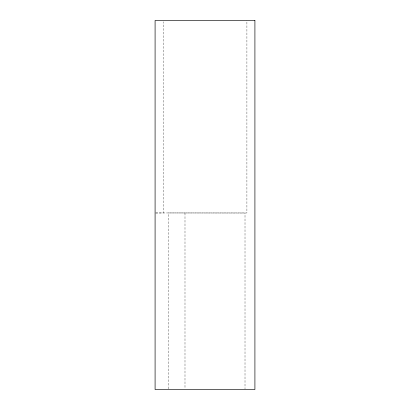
<?xml version="1.0" encoding="UTF-8"?>
<svg xmlns="http://www.w3.org/2000/svg" width="410" height="410" viewBox="0 0 410 410"><rect width="100%" height="100%" fill="white"/><g stroke="black" fill="none" stroke-linecap="round" stroke-linejoin="round"><path stroke-width="0.31" stroke-dasharray="2.05 1.54" d="M155.692 213.015L163.508 212.959L163.508 21.781M155.692 212.959L246.907 212.959L246.907 20.5M168.32 388.859L168.32 212.959L245.011 213.021L245.011 388.859M184.992 213.021L184.992 388.859"/><path stroke-width="0.61" d="M254.912 20.5L155.088 20.5L155.088 389.5L254.912 389.5L254.912 20.5"/></g></svg>
